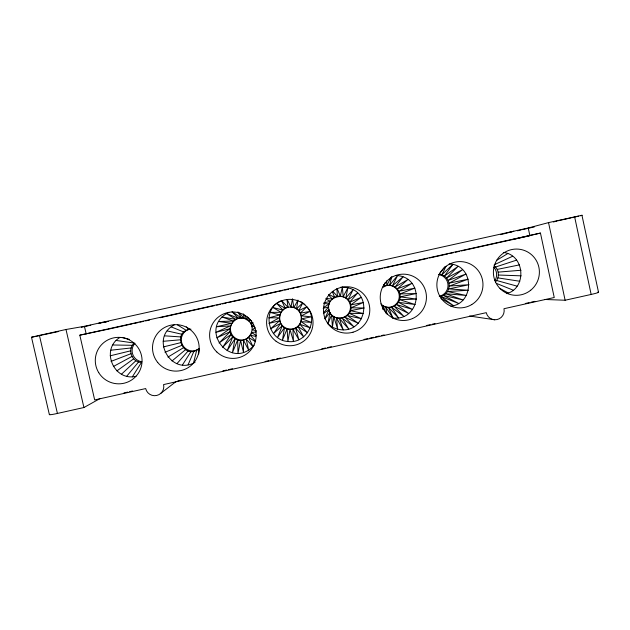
<?xml version="1.0" encoding="UTF-8"?>
<svg xmlns="http://www.w3.org/2000/svg" width="630" height="630" viewBox="0 0 630 630"><rect width="100%" height="100%" fill="white"/><g stroke="black" fill="none" stroke-linecap="round" stroke-linejoin="round"><path stroke-width="0.94" d="M382.89 309.472L383.103 305.763L380.882 303.896M198.726 353.95L199.104 348.492C183.566 361.478 170.754 330.892 190.984 329.199M136.072 376.267C113.857 381.78 100.146 349.54 119.779 337.523M247.377 316.921L247.023 319.851C259.45 327.088 246.858 346.839 235.045 338.688C222.603 331.451 235.203 311.685 247.023 319.851L244.613 315.008M132.355 376.842L141.451 362.455C131.883 362.463 126.929 349.28 134.261 343.066L116.117 340.452M495.424 281.996C499.842 277.578 499.196 269.404 494.093 265.773M251.583 320.654L250.945 324.103L253.071 322.654M195.087 362.258C171.077 376.472 149.349 337.719 174.305 324.891M193.481 363.234L196.71 350.17M506.709 293.635C527.365 288.06 524.68 254.504 503.291 252.441M391.828 276.46L389.6 285.24L386.71 285.492L382.394 287.595M385.064 282.752L383.977 286.485L383.386 284.65M188.087 364.817L193.961 351.17M324.844 318.678L328.947 309.732C325.324 295.88 348.146 290.792 350.705 304.904C354.32 318.748 331.522 323.828 328.947 309.732L323.686 313.401M446.04 266.277L441.764 274.861L438.913 274.326M391.159 277.231L386.71 285.492L386.694 280.862M250.606 319.41L249.267 321.717L248.637 317.851M182.456 364.959L191.047 351.43M253.433 324.544L251.945 326.844L254.614 326.419M254.166 345.201C230.643 371.59 197.166 328.198 228.879 312.338M324.986 318.867L329.947 312.464L327.931 323.946L331.608 314.85L332.443 327.253C366.565 342.649 377.89 285.855 340.523 287.272M439.519 273.562L444.922 266.734M126.74 376.228L138.561 361.959M323.371 313.063L328.695 306.834L323.182 308.385M176.975 363.636L188.165 350.926M121.472 374.204L135.899 360.73M172.022 360.959L185.511 349.697M160.863 393.285L176.179 381.465M116.904 370.889L133.639 358.856M255.189 327.797L252.205 329.742L256.465 330.774M323.702 307.424L329.207 303.967L323.773 303.495M280.697 300.975C261.678 309.102 267.293 340.271 287.894 341.484C305.589 344.114 318.78 321.371 307.416 307.464M496.424 260.466L507.788 253.543M167.927 357.092L183.267 347.823M49.77 414.304A11.167 0.78 -13.7 0 0 57.417 413.445L83.924 407.531L100.036 398.546M113.345 366.51L131.946 356.47M494.235 264.75L512.655 256.237M164.981 352.296L181.574 345.445M111.053 361.368L130.93 353.729M440.984 298.486L453.561 305.715L440.52 296.336C451.285 294.557 452.277 277.838 441.764 274.861L452.868 264.324C474.933 268.687 473.185 304.164 450.804 306.141M49.368 414.611L31.5 337.231L39.414 335.38L66 329.49L84.436 326.308L528.231 227.997L548.533 222.611L581.947 215.279L598.5 292.178M495.566 267.025L516.655 260.103M582.159 215.263L580.403 215.72M500.566 234.659L513.797 231.289L509.985 232.131M517.569 230.832L521.238 229.855M553.4 221.98L556.991 221.036M163.375 346.909L180.566 342.704M110.163 355.816L130.662 350.823M323.844 302.888L330.435 301.329L326.411 299.313M578.568 216.161L571.756 217.72M512.048 239.652L540.453 233.076L554.242 297.51L503.984 308.716A9.104 9.04 -64.4 0 1 497.046 319.56A9.104 9.04 -64.4 0 1 486.281 312.661L163.587 384.576A9.182 9.127 9.1 0 1 156.657 395.482A9.182 9.127 9.1 0 1 145.68 388.568L94.673 399.94L79.821 335.176L540.453 233.076M570.827 217.933L557.889 220.799M102.745 322.339L98.871 323.198L102.651 322.56M81.309 327.309L90.783 325.206M522.168 229.651L534.287 226.965M108.179 329.214L132.166 323.899M134.088 323.474L137.923 322.623M139.844 322.198L143.679 321.347M145.601 320.922L149.436 320.072M159.988 317.733L214.673 305.605M216.594 305.18L220.429 304.329M222.351 303.904L226.186 303.054M228.107 302.628L231.942 301.778M233.864 301.353L277.035 291.784M278.956 291.359L282.791 290.509M284.713 290.084L288.548 289.233M290.469 288.808L294.305 287.957M296.226 287.532L300.061 286.682M310.621 284.343L365.305 272.223M367.227 271.798L371.062 270.947M372.984 270.522L376.819 269.664M378.74 269.238L382.575 268.388M384.489 267.963L427.668 258.394M429.589 257.969L447.812 253.929M449.733 253.504L453.569 252.654M455.49 252.228L459.325 251.378M461.247 250.953L508.26 240.534M509.197 240.321L529.893 235.738L528.231 227.997M123.929 392.939L127.772 392.08M129.693 391.655L132.568 391.017M177.707 380.953L181.542 380.103M222.831 370.897L226.674 370.038M228.595 369.613L232.439 368.755M265.08 361.486L268.923 360.628M270.845 360.195L274.688 359.344M276.609 358.911L280.445 358.06M321.733 348.855L325.576 348.004M327.498 347.571L331.341 346.72M363.982 339.444L367.825 338.586M369.747 338.16L373.59 337.302M375.511 336.877L379.347 336.018M381.268 335.593L384.15 334.947M426.4 325.529L430.243 324.678M432.156 324.245L435.039 323.607M525.294 303.495L529.137 302.636M531.058 302.211L534.894 301.353M544.517 299.463L565.118 300.242L591.145 294.446A11.064 0.764 -11.3 0 0 597.925 292.099M42.659 334.916L58.661 331.506M39.855 335.53L41.722 335.121M37.209 336.089L38.973 335.719M36.446 336.255L31.5 337.231M79.821 335.176L107.234 329.411M497.212 269.404L519.514 264.884M104.541 322.237L106.431 321.914M103.666 322.182L108.297 321.402M256.276 331.852L251.701 332.616L256.174 335.514M110.762 350.225L131.158 347.949M163.217 341.302L180.298 339.798M498.188 272.128L521.049 270.246M395.774 275.499C424.959 276.208 421.911 320.851 392.939 318.103L385.733 306.991L383.103 305.763L386.159 313.393M112.786 344.988L132.379 345.303M498.424 275.026L521.144 275.838M164.532 335.837L180.802 336.924M449.174 263.907L452.868 264.324L444.37 276.121L458.057 266.364L446.56 278.011L462.53 269.687L448.182 280.413L465.995 274.058L449.135 283.154L468.208 279.177L449.348 286.051L469.027 284.713L448.804 288.902L468.389 290.265L447.544 291.525L466.342 295.478L445.654 293.73L463.026 299.982L443.252 295.368L458.664 303.471L440.52 296.336M325.844 298.329L332.309 299.1L328.569 294.966M469.492 316.016L494.692 319.764M497.905 277.885L519.805 281.264M255.764 336.396L250.472 335.255L255.197 340.798M167.218 330.907L182.031 334.278M496.676 280.515L517.112 286.162M122.307 337.428L129.481 339.412M496.566 283.453L513.253 290.202M171.1 326.836L183.905 332.041M328.954 294.438L334.688 297.431L332.364 291.714M500.039 288.524L508.489 293.107M300.416 301.455L302.053 302.345M255.599 341.72L248.606 337.483L253.055 346.705L246.212 339.161L248.677 350.217L243.471 340.161L243.534 352.469L240.566 340.413L237.982 353.328L237.691 339.909L232.399 352.713L235.045 338.688L227.154 350.682L232.801 336.814L222.618 347.374L231.123 334.428L219.09 342.996L230.115 331.695L216.814 337.861L229.855 328.789L215.956 332.317L230.352 325.923L216.562 326.734L231.588 323.277L218.594 321.505L233.454 321.04L221.917 316.977L235.848 319.371L226.304 313.464L238.589 318.37L232.1 311.858M177.51 324.907L186.291 330.372M232.226 311.74L241.503 318.111L237.912 311.905M328.679 324.497L332.443 327.253L333.837 316.717L337.656 329.285L336.475 317.945L343.216 329.899L339.334 318.449L348.744 329.049L342.232 318.197L353.871 326.797L344.964 317.197L358.242 323.3L347.343 315.528L361.557 318.788L349.217 313.299L363.597 313.575L350.445 310.661L364.227 308.007L350.957 307.802L363.384 302.471L350.705 304.904L361.147 297.344L349.713 302.164L357.659 292.966L348.043 299.786L353.154 289.642L345.823 297.911L347.933 287.603L343.185 296.683L342.373 286.989L340.326 296.179L337.184 288.666M186.236 326.812L189.039 329.372M303.55 303.44L304.904 304.731M332.971 291.493L337.428 296.431L336.9 288.784M239.471 313.11L244.377 318.623L243.275 313.842M287.288 299.73L290.958 307.133C305.298 307.212 304.29 330.585 289.997 329.419C275.641 329.356 276.649 305.967 290.958 307.133L292.493 298.777L293.824 307.645L297.951 300.108L296.47 308.873L302.873 302.794L298.699 310.74L306.928 306.668L300.368 313.126L309.85 311.456L301.368 315.858L311.425 316.835L301.62 318.764L311.551 322.434L301.116 321.631L310.228 327.884L299.888 324.269L307.542 332.798L298.022 326.498L303.668 336.853L295.635 328.167L298.88 339.767L292.895 329.167L293.501 341.35L289.997 329.419L287.894 341.484L287.123 328.923L282.445 340.168L284.484 327.695L277.523 337.483L282.248 325.82L273.459 333.616L280.578 323.442L270.538 328.836L279.578 320.702L268.947 323.458L279.318 317.803L268.813 317.851L279.822 314.937L270.136 312.393L281.051 312.291L272.822 307.471L282.925 310.062L276.704 303.408L285.311 308.385L281.492 300.494L288.052 307.393L287.012 299.856M392.939 318.103L388.584 307.495L385.733 306.991L387.033 314.11M84.436 326.308L86.176 333.9M66 329.49L83.924 407.531M39.414 335.38L57.417 413.445M548.533 222.611L565.118 300.242M574.631 216.83L591.145 294.446M438.606 274.554A11.041 10.994 -69.1 0 1 439.244 296.281M291.95 307.07A11.064 11.056 -1.7 0 1 300.014 323.694A11.064 11.056 -1.7 0 1 281.539 324.505A11.064 11.056 -1.7 0 1 288.107 307.235M334.341 297.36A11.056 11.041 -60.7 0 1 349.634 302.928A11.056 11.041 -60.7 0 1 342.744 317.701A11.056 11.041 -60.7 0 1 328.647 309.558M328.482 305.731A11.056 11.041 -60.7 0 1 328.899 303.841M329.23 302.943A11.056 11.041 -60.7 0 1 330.12 301.227M331.978 299.022A11.056 11.041 -60.7 0 1 333.506 297.84M385.906 285.532A11.049 11.017 -67.4 0 1 399.27 296.793A11.049 11.017 -67.4 0 1 384.938 306.841M384.032 306.519A11.049 11.017 -67.4 0 1 382.331 305.629M383.197 286.516A11.049 11.017 -67.4 0 1 384.977 285.776M493.81 267.222A11.041 10.97 -69.9 0 1 494.904 280.602M199.206 348.603A11.112 11.064 14.4 0 1 182.353 344.516A11.112 11.064 14.4 0 1 189.969 329.025M141.829 361.738A11.135 11.072 15.4 0 1 134.985 343.279M252.079 332.238A11.088 11.064 11.9 0 1 251.346 334.026M250.866 334.853A11.088 11.064 11.9 0 1 236.683 338.877A11.088 11.064 11.9 0 1 231.021 325.293A11.088 11.064 11.9 0 1 243.889 318.118M244.818 318.37A11.088 11.064 11.9 0 1 247.448 319.583M251.331 323.804A11.088 11.064 11.9 0 1 252.323 326.521M400.2 296.856C399.963 302.802 394.537 307.786 388.584 307.495L398.522 317.969L391.482 307.243L403.885 316.394L394.207 306.251L408.657 313.488L396.585 304.581L412.524 309.44L398.451 302.353L415.217 304.526L399.688 299.715L416.548 299.092L400.2 296.856C400.515 290.91 395.553 285.461 389.6 285.24L397.64 275.452L392.459 285.744L403.066 276.783L395.089 286.973L407.964 279.476L397.309 288.839L411.988 283.342L398.963 291.225L414.879 288.123L399.948 293.958L416.438 293.501L400.2 296.856M353.052 332.191A23.192 23.152 -59.8 0 0 362.707 293.202A23.192 23.152 -59.8 0 0 324.151 304.377A23.192 23.152 -59.8 0 0 353.052 332.191M276.113 341.279A23.215 23.2 -4.2 0 0 312.905 325.041A23.215 23.2 -4.2 0 0 280.437 301.329A23.215 23.2 -4.2 0 0 276.113 341.279M216.799 351.957A23.278 23.208 11.1 0 0 255.496 340.736A23.278 23.208 11.1 0 0 226.367 312.913A23.278 23.208 11.1 0 0 216.799 351.957M157.713 362.463A23.334 23.223 13.9 0 0 197.623 356.257A23.334 23.223 13.9 0 0 172.187 324.93A23.334 23.223 13.9 0 0 157.713 362.463M98.729 372.653A23.397 23.231 15 0 0 139.222 371.771A23.397 23.231 15 0 0 118.086 337.349A23.397 23.231 15 0 0 98.729 372.653M412.603 318.52A23.176 23.097 -66.9 0 0 417.036 278.633A23.176 23.097 -66.9 0 0 380.37 294.816A23.176 23.097 -66.9 0 0 412.603 318.52M471.76 304.566A23.168 23.034 -68.8 0 0 471.13 264.474A23.168 23.034 -68.8 0 0 436.866 285.201A23.168 23.034 -68.8 0 0 471.76 304.566M530.696 290.233A23.152 22.979 -69.7 0 0 524.829 250.63A23.152 22.979 -69.7 0 0 493.637 275.719A23.152 22.979 -69.7 0 0 530.696 290.233"/></g></svg>
